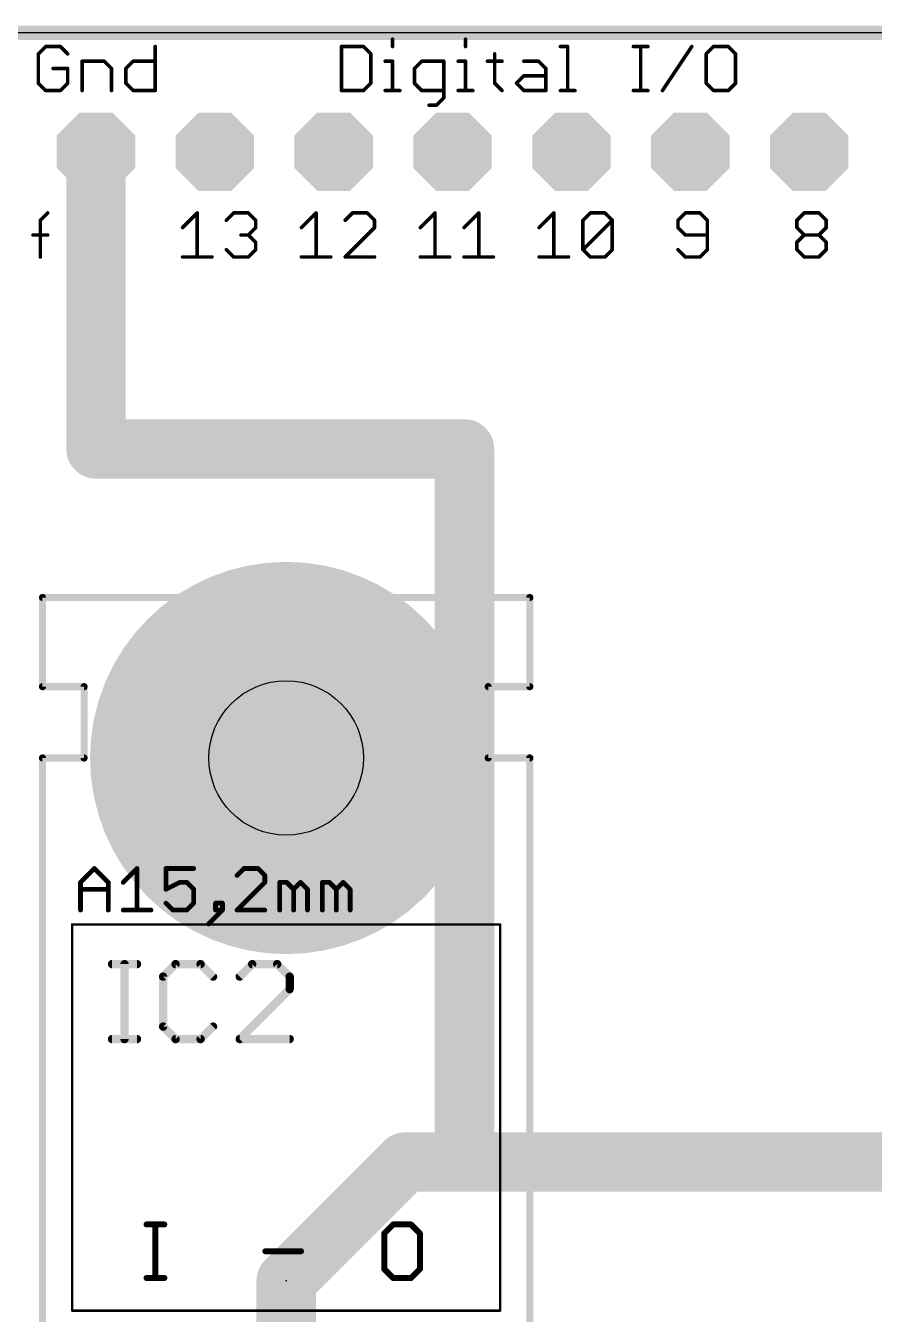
# Model space of a CAD drawing. Extents: x 3.7 to 72.5, y 3.7 to 57.3.
# Drawn here: x 28.73 to 46.86, y 29.77 to 57.3 of the extents above; entities that cross this region are included whole.
import ezdxf

# ---------------------------------------------------------------- set-up
doc = ezdxf.new("R2010")
doc.units = 0
for name, color, linetype in [('1', 14, 'CONTINUOUS'), ('16', 174, 'CONTINUOUS'), ('17', 94, 'CONTINUOUS'), ('20', 178, 'CONTINUOUS'), ('21', 251, 'CONTINUOUS'), ('23', 178, 'CONTINUOUS'), ('25', 251, 'CONTINUOUS'), ('42', 174, 'CONTINUOUS'), ('43', 94, 'CONTINUOUS'), ('51', 251, 'CONTINUOUS')]:
    doc.layers.add(name, color=color, linetype=linetype)

# ---------------------------------------------------------------- blocks, each defined once
blk = doc.blocks.new('OCTAGONP')
at = {"const_width": 0.5}
blk.add_lwpolyline([(-0.25, -0.1036), (-0.25, 0.1036), (-0.1036, 0.25), (0.1036, 0.25), (0.25, 0.1036), (0.25, -0.1036), (0.1036, -0.25), (-0.1036, -0.25), (-0.25, -0.1036), (-0.25, 0.1036)], dxfattribs=at)

msp = doc.modelspace()

# ---------------------------------------------------------------- linework, layer by layer
at = {"layer": '1'}
for points, const_width in [([(3.81, 57.15), (68.58, 57.15)], 0.1524), ([(30.226, 48.26), (30.226, 54.61)], 1.27), ([(38.1, 48.26), (30.226, 48.26)], 1.27), ([(38.1, 33.02), (38.1, 48.26)], 1.27), ([(34.29, 30.48), (36.83, 33.02)], 1.27), ([(36.83, 33.02), (38.1, 33.02)], 1.27), ([(38.1, 33.02), (48.26, 33.02)], 1.27), ([(34.29, 30.48), (34.29, 26.67)], 1.27)]:
    msp.add_lwpolyline(points, dxfattribs=dict(at, const_width=const_width))
at = {"layer": '1', "const_width": 0.635}
for points in [[(30.5435, 54.61, 1), (29.9085, 54.61)], [(30.226, 48.5775, 1), (30.226, 47.9425)], [(38.4175, 48.26, 1), (37.7825, 48.26)], [(38.1, 47.9425, 1), (38.1, 48.5775)], [(29.9085, 48.26, 1), (30.5435, 48.26)], [(36.83, 33.3375, 1), (36.83, 32.7025)], [(37.0545, 32.7955, 1), (36.6055, 33.2445)], [(38.1, 33.3375, 1), (38.1, 32.7025)], [(38.1, 32.7025, 1), (38.1, 33.3375)], [(37.7825, 33.02, 1), (38.4175, 33.02)], [(34.6075, 30.48, 1), (33.9725, 30.48)], [(34.0655, 30.7045, 1), (34.5145, 30.2555)]]:
    msp.add_lwpolyline(points, format="xyb", dxfattribs=at)
at = {"layer": '16', "const_width": 0.3048}
msp.add_lwpolyline([(3.81, 57.15), (68.58, 57.15)], dxfattribs=at)
at = {"layer": '20'}
msp.add_line((68.326, 57.15), (3.81, 57.15), dxfattribs=at)
msp.add_circle((34.29, 41.656), 1.651, dxfattribs=at)
at = {"layer": '21'}
for points, const_width in [([(36.5824, 57.0155, 1), (36.5443, 57.0155)], 0.0381), ([(38.1416, 57.0155, 1), (38.1035, 57.0155)], 0.0381), ([(28.9806, 56.7154, 1), (29.0076, 56.6885)], 0.0381), ([(29.0132, 56.7019, 1), (28.9751, 56.7019)], 0.0381), ([(29.1509, 56.8778, 1), (29.1509, 56.8397)], 0.0381), ([(29.1643, 56.8452, 1), (29.1374, 56.8722)], 0.0381), ([(29.4779, 56.8722, 1), (29.4509, 56.8452)], 0.0381), ([(29.4644, 56.8397, 1), (29.4644, 56.8778)], 0.0381), ([(29.6077, 56.6885, 1), (29.6346, 56.7154)], 0.0381), ([(31.5113, 56.8587, 1), (31.4732, 56.8587)], 0.0381), ([(35.4901, 56.8587, 1), (35.452, 56.8587)], 0.0381), ([(35.4711, 56.8778, 1), (35.4711, 56.8397)], 0.0381), ([(35.9549, 56.8722, 1), (35.9279, 56.8452)], 0.0381), ([(35.9414, 56.8397, 1), (35.9414, 56.8778)], 0.0381), ([(36.1172, 56.7019, 1), (36.0791, 56.7019)], 0.0381), ([(36.0847, 56.6885, 1), (36.1116, 56.7154)], 0.0381), ([(36.5443, 56.8587, 1), (36.5824, 56.8587)], 0.0381), ([(38.1035, 56.8587, 1), (38.1416, 56.8587)], 0.0381), ([(38.7653, 56.7019, 1), (38.7272, 56.7019)], 0.0381), ([(40.1487, 56.8778, 1), (40.1487, 56.8397)], 0.0381), ([(40.3245, 56.8587, 1), (40.2864, 56.8587)], 0.0381), ([(40.3055, 56.8397, 1), (40.3055, 56.8778)], 0.0381), ([(41.7079, 56.8778, 1), (41.7079, 56.8397)], 0.0381), ([(41.8837, 56.8587, 1), (41.8456, 56.8587)], 0.0381), ([(42.0214, 56.8397, 1), (42.0214, 56.8778)], 0.0381), ([(42.9745, 56.8481, 1), (42.9428, 56.8693)], 0.0381), ([(43.2861, 56.7019, 1), (43.248, 56.7019)], 0.0381), ([(43.2536, 56.7154, 1), (43.2806, 56.6885)], 0.0381), ([(43.4239, 56.8778, 1), (43.4239, 56.8397)], 0.0381), ([(43.4373, 56.8452, 1), (43.4104, 56.8722)], 0.0381), ([(43.7509, 56.8722, 1), (43.7239, 56.8452)], 0.0381), ([(43.7374, 56.8397, 1), (43.7374, 56.8778)], 0.0381), ([(43.9132, 56.7019, 1), (43.8751, 56.7019)], 0.0381), ([(43.8807, 56.6885, 1), (43.9076, 56.7154)], 0.0381), ([(29.9487, 56.5452, 1), (29.9106, 56.5452)], 0.0381), ([(29.9296, 56.5642, 1), (29.9296, 56.5261)], 0.0381), ([(30.4134, 56.5586, 1), (30.3864, 56.5317)], 0.0381), ([(30.3999, 56.5261, 1), (30.3999, 56.5642)], 0.0381), ([(31.0219, 56.5642, 1), (31.0219, 56.5261)], 0.0381), ([(31.0354, 56.5317, 1), (31.0084, 56.5586)], 0.0381), ([(31.4922, 56.5261, 1), (31.4922, 56.5642)], 0.0381), ([(36.4066, 56.5642, 1), (36.4066, 56.5261)], 0.0381), ([(36.5824, 56.5452, 1), (36.5443, 56.5452)], 0.0381), ([(36.5634, 56.5261, 1), (36.5634, 56.5642)], 0.0381), ([(37.1871, 56.5642, 1), (37.1871, 56.5261)], 0.0381), ([(37.2005, 56.5317, 1), (37.1736, 56.5586)], 0.0381), ([(37.6764, 56.5452, 1), (37.6383, 56.5452)], 0.0381), ([(37.6574, 56.5261, 1), (37.6574, 56.5642)], 0.0381), ([(37.9658, 56.5642, 1), (37.9658, 56.5261)], 0.0381), ([(38.1416, 56.5452, 1), (38.1035, 56.5452)], 0.0381), ([(38.1226, 56.5261, 1), (38.1226, 56.5642)], 0.0381), ([(38.5895, 56.5642, 1), (38.5895, 56.5261)], 0.0381), ([(38.903, 56.5261, 1), (38.903, 56.5642)], 0.0381), ([(39.3699, 56.5642, 1), (39.3699, 56.5261)], 0.0381), ([(39.6969, 56.5586, 1), (39.67, 56.5317)], 0.0381), ([(39.6835, 56.5261, 1), (39.6835, 56.5642)], 0.0381), ([(29.3076, 56.4075, 1), (29.3076, 56.3694)], 0.0381), ([(29.6402, 56.3884, 1), (29.6021, 56.3884)], 0.0381), ([(29.6212, 56.3694, 1), (29.6212, 56.4075)], 0.0381), ([(30.5757, 56.3884, 1), (30.5376, 56.3884)], 0.0381), ([(30.5432, 56.3749, 1), (30.5702, 56.4019)], 0.0381), ([(30.8842, 56.3884, 1), (30.8461, 56.3884)], 0.0381), ([(30.8517, 56.4019, 1), (30.8786, 56.3749)], 0.0381), ([(37.0493, 56.3884, 1), (37.0112, 56.3884)], 0.0381), ([(37.0168, 56.4019, 1), (37.0438, 56.3749)], 0.0381), ([(39.3699, 56.2507, 1), (39.3699, 56.2126)], 0.0381), ([(39.3834, 56.2182, 1), (39.3565, 56.2451)], 0.0381), ([(39.8593, 56.3884, 1), (39.8212, 56.3884)], 0.0381), ([(39.8268, 56.3749, 1), (39.8537, 56.4019)], 0.0381), ([(39.8402, 56.2126, 1), (39.8402, 56.2507)], 0.0381), ([(29.0076, 56.0883, 1), (28.9806, 56.0614)], 0.0381), ([(28.9751, 56.0749, 1), (29.0132, 56.0749)], 0.0381), ([(29.1509, 55.9372, 1), (29.1509, 55.8991)], 0.0381), ([(29.1374, 55.9046, 1), (29.1643, 55.9316)], 0.0381), ([(29.4509, 55.9316, 1), (29.4779, 55.9046)], 0.0381), ([(29.4644, 55.8991, 1), (29.4644, 55.9372)], 0.0381), ([(29.6021, 56.0749, 1), (29.6402, 56.0749)], 0.0381), ([(29.6346, 56.0614, 1), (29.6077, 56.0883)], 0.0381), ([(29.9106, 55.9181, 1), (29.9487, 55.9181)], 0.0381), ([(30.5376, 55.9181, 1), (30.5757, 55.9181)], 0.0381), ([(30.8461, 56.0749, 1), (30.8842, 56.0749)], 0.0381), ([(30.8786, 56.0883, 1), (30.8517, 56.0614)], 0.0381), ([(31.0219, 55.9372, 1), (31.0219, 55.8991)], 0.0381), ([(31.0084, 55.9046, 1), (31.0354, 55.9316)], 0.0381), ([(31.4732, 55.9181, 1), (31.5113, 55.9181)], 0.0381), ([(31.4922, 55.8991, 1), (31.4922, 55.9372)], 0.0381), ([(35.452, 55.9181, 1), (35.4901, 55.9181)], 0.0381), ([(35.4711, 55.9372, 1), (35.4711, 55.8991)], 0.0381), ([(35.9279, 55.9316, 1), (35.9549, 55.9046)], 0.0381), ([(35.9414, 55.8991, 1), (35.9414, 55.9372)], 0.0381), ([(36.0791, 56.0749, 1), (36.1172, 56.0749)], 0.0381), ([(36.1116, 56.0614, 1), (36.0847, 56.0883)], 0.0381), ([(36.4066, 55.9372, 1), (36.4066, 55.8991)], 0.0381), ([(36.5443, 55.9181, 1), (36.5824, 55.9181)], 0.0381), ([(36.7202, 55.8991, 1), (36.7202, 55.9372)], 0.0381), ([(37.0438, 56.0883, 1), (37.0168, 56.0614)], 0.0381), ([(37.0112, 56.0749, 1), (37.0493, 56.0749)], 0.0381), ([(37.1871, 55.9372, 1), (37.1871, 55.8991)], 0.0381), ([(37.1736, 55.9046, 1), (37.2005, 55.9316)], 0.0381), ([(37.6574, 55.8991, 1), (37.6574, 55.9372)], 0.0381), ([(37.9658, 55.9372, 1), (37.9658, 55.8991)], 0.0381), ([(38.1035, 55.9181, 1), (38.1416, 55.9181)], 0.0381), ([(38.2794, 55.8991, 1), (38.2794, 55.9372)], 0.0381), ([(38.7597, 56.0883, 1), (38.7328, 56.0614)], 0.0381), ([(38.7272, 56.0749, 1), (38.7653, 56.0749)], 0.0381), ([(38.8896, 55.9046, 1), (38.9165, 55.9316)], 0.0381), ([(39.2266, 56.0883, 1), (39.1997, 56.0614)], 0.0381), ([(39.1997, 56.0883, 1), (39.2266, 56.0614)], 0.0381), ([(39.3699, 55.9372, 1), (39.3699, 55.8991)], 0.0381), ([(39.3565, 55.9046, 1), (39.3834, 55.9316)], 0.0381), ([(39.8212, 55.9181, 1), (39.8593, 55.9181)], 0.0381), ([(39.8402, 55.8991, 1), (39.8402, 55.9372)], 0.0381), ([(40.1487, 55.9372, 1), (40.1487, 55.8991)], 0.0381), ([(40.2864, 55.9181, 1), (40.3245, 55.9181)], 0.0381), ([(40.4622, 55.8991, 1), (40.4622, 55.9372)], 0.0381), ([(41.7079, 55.9372, 1), (41.7079, 55.8991)], 0.0381), ([(41.8456, 55.9181, 1), (41.8837, 55.9181)], 0.0381), ([(42.0214, 55.8991, 1), (42.0214, 55.9372)], 0.0381), ([(42.3157, 55.9287, 1), (42.3474, 55.9075)], 0.0381), ([(43.248, 56.0749, 1), (43.2861, 56.0749)], 0.0381), ([(43.2806, 56.0883, 1), (43.2536, 56.0614)], 0.0381), ([(43.4239, 55.9372, 1), (43.4239, 55.8991)], 0.0381), ([(43.4104, 55.9046, 1), (43.4373, 55.9316)], 0.0381), ([(43.7239, 55.9316, 1), (43.7509, 55.9046)], 0.0381), ([(43.7374, 55.8991, 1), (43.7374, 55.9372)], 0.0381), ([(43.8751, 56.0749, 1), (43.9132, 56.0749)], 0.0381), ([(43.9076, 56.0614, 1), (43.8807, 56.0883)], 0.0381), ([(37.3438, 55.6236, 1), (37.3438, 55.5855)], 0.0381), ([(37.4871, 55.618, 1), (37.5141, 55.5911)], 0.0381), ([(37.5006, 55.5855, 1), (37.5006, 55.6236)], 0.0381), ([(37.6383, 55.7613, 1), (37.6764, 55.7613)], 0.0381), ([(37.6708, 55.7479, 1), (37.6439, 55.7748)], 0.0381), ([(29.0555, 53.1459, 1), (29.0174, 53.1459)], 0.0381), ([(29.023, 53.1594, 1), (29.0499, 53.1325)], 0.0381), ([(29.2067, 53.2892, 1), (29.1797, 53.3162)], 0.0381), ([(32.4086, 53.3027, 1), (32.3705, 53.3027)], 0.0381), ([(32.4031, 53.2892, 1), (32.3761, 53.3162)], 0.0381), ([(32.9981, 53.1594, 1), (33.0251, 53.1325)], 0.0381), ([(33.1683, 53.3218, 1), (33.1683, 53.2837)], 0.0381), ([(33.1818, 53.2892, 1), (33.1549, 53.3162)], 0.0381), ([(33.4954, 53.3162, 1), (33.4684, 53.2892)], 0.0381), ([(33.4819, 53.2837, 1), (33.4819, 53.3218)], 0.0381), ([(33.6577, 53.1459, 1), (33.6196, 53.1459)], 0.0381), ([(33.6252, 53.1325, 1), (33.6521, 53.1594)], 0.0381), ([(34.9486, 53.3027, 1), (34.9105, 53.3027)], 0.0381), ([(34.9431, 53.2892, 1), (34.9161, 53.3162)], 0.0381), ([(35.5381, 53.1594, 1), (35.5651, 53.1325)], 0.0381), ([(35.7083, 53.3218, 1), (35.7083, 53.2837)], 0.0381), ([(35.7218, 53.2892, 1), (35.6949, 53.3162)], 0.0381), ([(36.0354, 53.3162, 1), (36.0084, 53.2892)], 0.0381), ([(36.0219, 53.2837, 1), (36.0219, 53.3218)], 0.0381), ([(36.1977, 53.1459, 1), (36.1596, 53.1459)], 0.0381), ([(36.1652, 53.1325, 1), (36.1921, 53.1594)], 0.0381), ([(37.4886, 53.3027, 1), (37.4505, 53.3027)], 0.0381), ([(37.4831, 53.2892, 1), (37.4561, 53.3162)], 0.0381), ([(38.4242, 53.3027, 1), (38.3861, 53.3027)], 0.0381), ([(38.4186, 53.2892, 1), (38.3916, 53.3162)], 0.0381), ([(40.0286, 53.3027, 1), (39.9905, 53.3027)], 0.0381), ([(40.0231, 53.2892, 1), (39.9961, 53.3162)], 0.0381), ([(40.6506, 53.1459, 1), (40.6125, 53.1459)], 0.0381), ([(40.6181, 53.1594, 1), (40.6451, 53.1325)], 0.0381), ([(40.7883, 53.3218, 1), (40.7883, 53.2837)], 0.0381), ([(40.8018, 53.2892, 1), (40.7749, 53.3162)], 0.0381), ([(41.1154, 53.3162, 1), (41.0884, 53.2892)], 0.0381), ([(41.1019, 53.2837, 1), (41.1019, 53.3218)], 0.0381), ([(41.2777, 53.1459, 1), (41.2396, 53.1459)], 0.0381), ([(41.2721, 53.1325, 1), (41.2452, 53.1594)], 0.0381), ([(41.2452, 53.1325, 1), (41.2721, 53.1594)], 0.0381), ([(42.6826, 53.1459, 1), (42.6445, 53.1459)], 0.0381), ([(42.6501, 53.1594, 1), (42.6771, 53.1325)], 0.0381), ([(42.8203, 53.3218, 1), (42.8203, 53.2837)], 0.0381), ([(42.8338, 53.2892, 1), (42.8069, 53.3162)], 0.0381), ([(43.1474, 53.3162, 1), (43.1204, 53.2892)], 0.0381), ([(43.1339, 53.2837, 1), (43.1339, 53.3218)], 0.0381), ([(43.3097, 53.1459, 1), (43.2716, 53.1459)], 0.0381), ([(43.2772, 53.1325, 1), (43.3041, 53.1594)], 0.0381), ([(45.2226, 53.1459, 1), (45.1845, 53.1459)], 0.0381), ([(45.1901, 53.1594, 1), (45.2171, 53.1325)], 0.0381), ([(45.3603, 53.3218, 1), (45.3603, 53.2837)], 0.0381), ([(45.3738, 53.2892, 1), (45.3469, 53.3162)], 0.0381), ([(45.6874, 53.3162, 1), (45.6604, 53.2892)], 0.0381), ([(45.6739, 53.2837, 1), (45.6739, 53.3218)], 0.0381), ([(45.8497, 53.1459, 1), (45.8116, 53.1459)], 0.0381), ([(45.8172, 53.1325, 1), (45.8441, 53.1594)], 0.0381), ([(28.8797, 52.8514, 1), (28.8797, 52.8133)], 0.0381), ([(29.1932, 52.8133, 1), (29.1932, 52.8514)], 0.0381), ([(32.0626, 53.0026, 1), (32.0895, 52.9757)], 0.0381), ([(33.3251, 52.8514, 1), (33.3251, 52.8133)], 0.0381), ([(33.4954, 52.8459, 1), (33.4684, 52.8189)], 0.0381), ([(33.4684, 52.8459, 1), (33.4954, 52.8189)], 0.0381), ([(33.4819, 52.8133, 1), (33.4819, 52.8514)], 0.0381), ([(33.6196, 52.9892, 1), (33.6577, 52.9892)], 0.0381), ([(33.6521, 52.9757, 1), (33.6252, 53.0026)], 0.0381), ([(34.6026, 53.0026, 1), (34.6295, 52.9757)], 0.0381), ([(36.1596, 52.9892, 1), (36.1977, 52.9892)], 0.0381), ([(36.1921, 52.9757, 1), (36.1652, 53.0026)], 0.0381), ([(37.1426, 53.0026, 1), (37.1695, 52.9757)], 0.0381), ([(38.0781, 53.0026, 1), (38.1051, 52.9757)], 0.0381), ([(39.6826, 53.0026, 1), (39.7095, 52.9757)], 0.0381), ([(42.6771, 53.0026, 1), (42.6501, 52.9757)], 0.0381), ([(42.6445, 52.9892, 1), (42.6826, 52.9892)], 0.0381), ([(42.8203, 52.8514, 1), (42.8203, 52.8133)], 0.0381), ([(42.8069, 52.8189, 1), (42.8338, 52.8459)], 0.0381), ([(43.2906, 52.8133, 1), (43.2906, 52.8514)], 0.0381), ([(45.1845, 52.9892, 1), (45.2226, 52.9892)], 0.0381), ([(45.2171, 53.0026, 1), (45.1901, 52.9757)], 0.0381), ([(45.3603, 52.8514, 1), (45.3603, 52.8133)], 0.0381), ([(45.3738, 52.8189, 1), (45.3469, 52.8459)], 0.0381), ([(45.3469, 52.8189, 1), (45.3738, 52.8459)], 0.0381), ([(45.6874, 52.8459, 1), (45.6604, 52.8189)], 0.0381), ([(45.6604, 52.8459, 1), (45.6874, 52.8189)], 0.0381), ([(45.6739, 52.8133, 1), (45.6739, 52.8514)], 0.0381), ([(45.8116, 52.9892, 1), (45.8497, 52.9892)], 0.0381), ([(45.8441, 52.9757, 1), (45.8172, 53.0026)], 0.0381), ([(33.6577, 52.6756, 1), (33.6196, 52.6756)], 0.0381), ([(33.6252, 52.6622, 1), (33.6521, 52.6891)], 0.0381), ([(45.2226, 52.6756, 1), (45.1845, 52.6756)], 0.0381), ([(45.1901, 52.6891, 1), (45.2171, 52.6622)], 0.0381), ([(45.8497, 52.6756, 1), (45.8116, 52.6756)], 0.0381), ([(45.8172, 52.6622, 1), (45.8441, 52.6891)], 0.0381), ([(29.0174, 52.3621, 1), (29.0555, 52.3621)], 0.0381), ([(32.0761, 52.3812, 1), (32.0761, 52.3431)], 0.0381), ([(32.3705, 52.3621, 1), (32.4086, 52.3621)], 0.0381), ([(32.7031, 52.3431, 1), (32.7031, 52.3812)], 0.0381), ([(33.0251, 52.5323, 1), (32.9981, 52.5054)], 0.0381), ([(33.1683, 52.3812, 1), (33.1683, 52.3431)], 0.0381), ([(33.1549, 52.3486, 1), (33.1818, 52.3756)], 0.0381), ([(33.4684, 52.3756, 1), (33.4954, 52.3486)], 0.0381), ([(33.4819, 52.3431, 1), (33.4819, 52.3812)], 0.0381), ([(33.6196, 52.5189, 1), (33.6577, 52.5189)], 0.0381), ([(33.6521, 52.5054, 1), (33.6252, 52.5323)], 0.0381), ([(34.6161, 52.3812, 1), (34.6161, 52.3431)], 0.0381), ([(34.9105, 52.3621, 1), (34.9486, 52.3621)], 0.0381), ([(35.2431, 52.3431, 1), (35.2431, 52.3812)], 0.0381), ([(35.5516, 52.3812, 1), (35.5516, 52.3431)], 0.0381), ([(35.5381, 52.3756, 1), (35.5651, 52.3486)], 0.0381), ([(36.1787, 52.3431, 1), (36.1787, 52.3812)], 0.0381), ([(37.1561, 52.3812, 1), (37.1561, 52.3431)], 0.0381), ([(37.4505, 52.3621, 1), (37.4886, 52.3621)], 0.0381), ([(37.7831, 52.3431, 1), (37.7831, 52.3812)], 0.0381), ([(38.0916, 52.3812, 1), (38.0916, 52.3431)], 0.0381), ([(38.3861, 52.3621, 1), (38.4242, 52.3621)], 0.0381), ([(38.7187, 52.3431, 1), (38.7187, 52.3812)], 0.0381), ([(39.6961, 52.3812, 1), (39.6961, 52.3431)], 0.0381), ([(39.9905, 52.3621, 1), (40.0286, 52.3621)], 0.0381), ([(40.3231, 52.3431, 1), (40.3231, 52.3812)], 0.0381), ([(40.6125, 52.5189, 1), (40.6506, 52.5189)], 0.0381), ([(40.6451, 52.5323, 1), (40.6181, 52.5054)], 0.0381), ([(40.6181, 52.5323, 1), (40.6451, 52.5054)], 0.0381), ([(40.7883, 52.3812, 1), (40.7883, 52.3431)], 0.0381), ([(40.7749, 52.3486, 1), (40.8018, 52.3756)], 0.0381), ([(41.0884, 52.3756, 1), (41.1154, 52.3486)], 0.0381), ([(41.1019, 52.3431, 1), (41.1019, 52.3812)], 0.0381), ([(41.2396, 52.5189, 1), (41.2777, 52.5189)], 0.0381), ([(41.2721, 52.5054, 1), (41.2452, 52.5323)], 0.0381), ([(42.6771, 52.5323, 1), (42.6501, 52.5054)], 0.0381), ([(42.8203, 52.3812, 1), (42.8203, 52.3431)], 0.0381), ([(42.8069, 52.3486, 1), (42.8338, 52.3756)], 0.0381), ([(43.1204, 52.3756, 1), (43.1474, 52.3486)], 0.0381), ([(43.1339, 52.3431, 1), (43.1339, 52.3812)], 0.0381), ([(43.2716, 52.5189, 1), (43.3097, 52.5189)], 0.0381), ([(43.3041, 52.5054, 1), (43.2772, 52.5323)], 0.0381), ([(45.1845, 52.5189, 1), (45.2226, 52.5189)], 0.0381), ([(45.2171, 52.5323, 1), (45.1901, 52.5054)], 0.0381), ([(45.3603, 52.3812, 1), (45.3603, 52.3431)], 0.0381), ([(45.3469, 52.3486, 1), (45.3738, 52.3756)], 0.0381), ([(45.6604, 52.3756, 1), (45.6874, 52.3486)], 0.0381), ([(45.6739, 52.3431, 1), (45.6739, 52.3812)], 0.0381), ([(45.8116, 52.5189, 1), (45.8497, 52.5189)], 0.0381), ([(45.8441, 52.5054, 1), (45.8172, 52.5323)], 0.0381), ([(29.083, 45.1231, 1), (29.083, 45.0469)], 0.0762), ([(29.1211, 45.085, 1), (29.0449, 45.085)], 0.0762), ([(39.5351, 45.085, 1), (39.4589, 45.085)], 0.0762), ([(39.497, 45.0469, 1), (39.497, 45.1231)], 0.0762), ([(34.29, 39.8526, 1), (34.29, 43.4594, 1), (34.29, 39.8526)], 0.1524), ([(29.083, 43.2181, 1), (29.083, 43.1419)], 0.0762), ([(30.0101, 43.18, 1), (29.9339, 43.18)], 0.0762), ([(29.972, 43.1419, 1), (29.972, 43.2181)], 0.0762), ([(38.6461, 43.18, 1), (38.5699, 43.18)], 0.0762), ([(38.608, 43.2181, 1), (38.608, 43.1419)], 0.0762), ([(39.497, 43.1419, 1), (39.497, 43.2181)], 0.0762), ([(29.0449, 43.18, 1), (29.1211, 43.18)], 0.0762), ([(39.4589, 43.18, 1), (39.5351, 43.18)], 0.0762), ([(29.1211, 41.656, 1), (29.0449, 41.656)], 0.0762), ([(29.083, 41.6941, 1), (29.083, 41.6179)], 0.0762), ([(29.9339, 41.656, 1), (30.0101, 41.656)], 0.0762), ([(29.972, 41.6179, 1), (29.972, 41.6941)], 0.0762), ([(38.608, 41.6941, 1), (38.608, 41.6179)], 0.0762), ([(38.5699, 41.656, 1), (38.6461, 41.656)], 0.0762), ([(39.5351, 41.656, 1), (39.4589, 41.656)], 0.0762), ([(39.497, 41.6179, 1), (39.497, 41.6941)], 0.0762), ([(30.2103, 39.3125, 1), (30.1744, 39.2766)], 0.0508), ([(30.2103, 39.2766, 1), (30.1744, 39.3125)], 0.0508), ([(31.1299, 39.2946, 1), (31.0791, 39.2946)], 0.0508), ([(31.1225, 39.2766, 1), (31.0866, 39.3125)], 0.0508), ([(31.7201, 39.32, 1), (31.7201, 39.2692)], 0.0508), ([(31.7455, 39.2946, 1), (31.6947, 39.2946)], 0.0508), ([(32.3132, 39.2692, 1), (32.3132, 39.32)], 0.0508), ([(33.2223, 39.1642, 1), (33.2582, 39.1283)], 0.0508), ([(33.3886, 39.32, 1), (33.3886, 39.2692)], 0.0508), ([(33.4065, 39.2766, 1), (33.3706, 39.3125)], 0.0508), ([(33.7031, 39.3125, 1), (33.6672, 39.2766)], 0.0508), ([(33.6852, 39.2692, 1), (33.6852, 39.32)], 0.0508), ([(33.8589, 39.1463, 1), (33.8081, 39.1463)], 0.0508), ([(33.8155, 39.1283, 1), (33.8514, 39.1642)], 0.0508), ([(29.9212, 38.998, 1), (29.8704, 38.998)], 0.0508), ([(29.8778, 39.0159, 1), (29.9138, 38.98)], 0.0508), ([(29.8958, 38.8751, 1), (29.8958, 38.8243)], 0.0508), ([(30.5144, 38.998, 1), (30.4636, 38.998)], 0.0508), ([(30.471, 38.98, 1), (30.5069, 39.0159)], 0.0508), ([(30.489, 38.8243, 1), (30.489, 38.8751)], 0.0508), ([(30.79, 39.0159, 1), (30.8259, 38.98)], 0.0508), ([(31.7087, 38.8724, 1), (31.7314, 38.827)], 0.0508), ([(31.6947, 38.8497, 1), (31.7455, 38.8497)], 0.0508), ([(32.0166, 39.0234, 1), (32.0166, 38.9726)], 0.0508), ([(32.028, 38.9753, 1), (32.0053, 39.0207)], 0.0508), ([(32.1829, 39.0159, 1), (32.147, 38.98)], 0.0508), ([(32.1649, 38.9726, 1), (32.1649, 39.0234)], 0.0508), ([(32.3386, 38.8497, 1), (32.2878, 38.8497)], 0.0508), ([(32.2953, 38.8317, 1), (32.3312, 38.8676)], 0.0508), ([(33.8081, 38.998, 1), (33.8589, 38.998)], 0.0508), ([(33.8514, 38.98, 1), (33.8155, 39.0159)], 0.0508), ([(34.1778, 38.998, 1), (34.127, 38.998)], 0.0508), ([(34.1524, 39.0234, 1), (34.1524, 38.9726)], 0.0508), ([(34.3187, 39.0159, 1), (34.2827, 38.98)], 0.0508), ([(34.3007, 38.9726, 1), (34.3007, 39.0234)], 0.0508), ([(34.4744, 38.8497, 1), (34.4236, 38.8497)], 0.0508), ([(34.431, 38.8676, 1), (34.467, 38.8317)], 0.0508), ([(34.431, 38.8317, 1), (34.467, 38.8676)], 0.0508), ([(34.6153, 39.0159, 1), (34.5793, 38.98)], 0.0508), ([(34.6153, 38.98, 1), (34.5793, 39.0159)], 0.0508), ([(34.771, 38.8497, 1), (34.7202, 38.8497)], 0.0508), ([(34.7276, 38.8317, 1), (34.7635, 38.8676)], 0.0508), ([(35.0899, 38.998, 1), (35.0391, 38.998)], 0.0508), ([(35.0645, 39.0234, 1), (35.0645, 38.9726)], 0.0508), ([(35.2308, 39.0159, 1), (35.1949, 38.98)], 0.0508), ([(35.2128, 38.9726, 1), (35.2128, 39.0234)], 0.0508), ([(35.3865, 38.8497, 1), (35.3357, 38.8497)], 0.0508), ([(35.3432, 38.8676, 1), (35.3791, 38.8317)], 0.0508), ([(35.3432, 38.8317, 1), (35.3791, 38.8676)], 0.0508), ([(35.5274, 39.0159, 1), (35.4915, 38.98)], 0.0508), ([(35.5274, 38.98, 1), (35.4915, 39.0159)], 0.0508), ([(35.6831, 38.8497, 1), (35.6323, 38.8497)], 0.0508), ([(35.6398, 38.8317, 1), (35.6757, 38.8676)], 0.0508), ([(31.738, 38.5711, 1), (31.7021, 38.5351)], 0.0508), ([(32.2878, 38.5531, 1), (32.3386, 38.5531)], 0.0508), ([(32.3312, 38.5351, 1), (32.2953, 38.5711)], 0.0508), ([(32.7805, 38.5785, 1), (32.7805, 38.5277)], 0.0508), ([(32.8059, 38.5531, 1), (32.7551, 38.5531)], 0.0508), ([(32.9542, 38.5531, 1), (32.9034, 38.5531)], 0.0508), ([(32.9288, 38.5277, 1), (32.9288, 38.5785)], 0.0508), ([(29.8704, 38.4048, 1), (29.9212, 38.4048)], 0.0508), ([(30.4636, 38.4048, 1), (30.5144, 38.4048)], 0.0508), ([(30.8079, 38.4302, 1), (30.8079, 38.3794)], 0.0508), ([(31.0791, 38.4048, 1), (31.1299, 38.4048)], 0.0508), ([(31.4011, 38.3794, 1), (31.4011, 38.4302)], 0.0508), ([(31.8684, 38.4302, 1), (31.8684, 38.3794)], 0.0508), ([(31.8504, 38.3868, 1), (31.8863, 38.4228)], 0.0508), ([(32.147, 38.4228, 1), (32.1829, 38.3868)], 0.0508), ([(32.1649, 38.3794, 1), (32.1649, 38.4302)], 0.0508), ([(32.7805, 38.4302, 1), (32.7805, 38.3794)], 0.0508), ([(32.7551, 38.4048, 1), (32.8059, 38.4048)], 0.0508), ([(32.9034, 38.4048, 1), (32.9542, 38.4048)], 0.0508), ([(32.9467, 38.3868, 1), (32.9108, 38.4228)], 0.0508), ([(32.9288, 38.3794, 1), (32.9288, 38.4302)], 0.0508), ([(33.2223, 38.4228, 1), (33.2582, 38.3868)], 0.0508), ([(33.2403, 38.4302, 1), (33.2403, 38.3794)], 0.0508), ([(33.8335, 38.3794, 1), (33.8335, 38.4302)], 0.0508), ([(34.127, 38.4048, 1), (34.1778, 38.4048)], 0.0508), ([(34.4236, 38.4048, 1), (34.4744, 38.4048)], 0.0508), ([(34.7202, 38.4048, 1), (34.771, 38.4048)], 0.0508), ([(35.0391, 38.4048, 1), (35.0899, 38.4048)], 0.0508), ([(35.3357, 38.4048, 1), (35.3865, 38.4048)], 0.0508), ([(35.6323, 38.4048, 1), (35.6831, 38.4048)], 0.0508), ([(29.718, 38.1127, 1), (29.718, 38.0873)], 0.0254), ([(29.7307, 38.1, 1), (29.7053, 38.1)], 0.0254), ([(32.6142, 38.1262, 1), (32.6502, 38.0903)], 0.0508), ([(38.8747, 38.1, 1), (38.8493, 38.1)], 0.0254), ([(38.862, 38.0873, 1), (38.862, 38.1127)], 0.0254), ([(29.718, 29.8577, 1), (29.718, 29.8323)], 0.0254), ([(29.7053, 29.845, 1), (29.7307, 29.845)], 0.0254), ([(38.8493, 29.845, 1), (38.8747, 29.845)], 0.0254), ([(38.862, 29.8323, 1), (38.862, 29.8577)], 0.0254)]:
    msp.add_lwpolyline(points, format="xyb", dxfattribs=dict(at, const_width=const_width))
for points, const_width in [([(36.5634, 57.0155), (36.5634, 56.8587)], 0.0762), ([(38.1226, 57.0155), (38.1226, 56.8587)], 0.0762), ([(29.1509, 56.8587), (28.9941, 56.7019)], 0.0762), ([(28.9941, 56.7019), (28.9941, 56.0749)], 0.0762), ([(29.4644, 56.8587), (29.1509, 56.8587)], 0.0762), ([(29.6212, 56.7019), (29.4644, 56.8587)], 0.0762), ([(31.4922, 56.8587), (31.4922, 55.9181)], 0.0762), ([(35.4711, 56.8587), (35.4711, 55.9181)], 0.0762), ([(35.9414, 56.8587), (35.4711, 56.8587)], 0.0762), ([(36.0982, 56.7019), (35.9414, 56.8587)], 0.0762), ([(36.0982, 56.0749), (36.0982, 56.7019)], 0.0762), ([(38.7463, 56.7019), (38.7463, 56.0749)], 0.0762), ([(40.1487, 56.8587), (40.3055, 56.8587)], 0.0762), ([(40.3055, 56.8587), (40.3055, 55.9181)], 0.0762), ([(41.7079, 56.8587), (42.0214, 56.8587)], 0.0762), ([(41.8647, 55.9181), (41.8647, 56.8587)], 0.0762), ([(42.3316, 55.9181), (42.9586, 56.8587)], 0.0762), ([(43.4239, 56.8587), (43.2671, 56.7019)], 0.0762), ([(43.2671, 56.7019), (43.2671, 56.0749)], 0.0762), ([(43.7374, 56.8587), (43.4239, 56.8587)], 0.0762), ([(43.8942, 56.7019), (43.7374, 56.8587)], 0.0762), ([(43.8942, 56.0749), (43.8942, 56.7019)], 0.0762), ([(29.9296, 55.9181), (29.9296, 56.5452)], 0.0762), ([(29.9296, 56.5452), (30.3999, 56.5452)], 0.0762), ([(30.3999, 56.5452), (30.5567, 56.3884)], 0.0762), ([(30.8651, 56.3884), (31.0219, 56.5452)], 0.0762), ([(31.0219, 56.5452), (31.4922, 56.5452)], 0.0762), ([(36.4066, 56.5452), (36.5634, 56.5452)], 0.0762), ([(36.5634, 56.5452), (36.5634, 55.9181)], 0.0762), ([(37.1871, 56.5452), (37.0303, 56.3884)], 0.0762), ([(37.6574, 56.5452), (37.1871, 56.5452)], 0.0762), ([(37.6574, 55.7613), (37.6574, 56.5452)], 0.0762), ([(37.9658, 56.5452), (38.1226, 56.5452)], 0.0762), ([(38.1226, 56.5452), (38.1226, 55.9181)], 0.0762), ([(38.5895, 56.5452), (38.903, 56.5452)], 0.0762), ([(39.3699, 56.5452), (39.6835, 56.5452)], 0.0762), ([(39.6835, 56.5452), (39.8402, 56.3884)], 0.0762), ([(29.6212, 56.3884), (29.3076, 56.3884)], 0.0762), ([(29.6212, 56.0749), (29.6212, 56.3884)], 0.0762), ([(30.5567, 56.3884), (30.5567, 55.9181)], 0.0762), ([(30.8651, 56.0749), (30.8651, 56.3884)], 0.0762), ([(37.0303, 56.3884), (37.0303, 56.0749)], 0.0762), ([(39.2132, 56.0749), (39.3699, 56.2316)], 0.0762), ([(39.3699, 56.2316), (39.8402, 56.2316)], 0.0762), ([(39.8402, 56.3884), (39.8402, 55.9181)], 0.0762), ([(28.9941, 56.0749), (29.1509, 55.9181)], 0.0762), ([(29.1509, 55.9181), (29.4644, 55.9181)], 0.0762), ([(29.4644, 55.9181), (29.6212, 56.0749)], 0.0762), ([(31.0219, 55.9181), (30.8651, 56.0749)], 0.0762), ([(31.4922, 55.9181), (31.0219, 55.9181)], 0.0762), ([(35.4711, 55.9181), (35.9414, 55.9181)], 0.0762), ([(35.9414, 55.9181), (36.0982, 56.0749)], 0.0762), ([(36.4066, 55.9181), (36.7202, 55.9181)], 0.0762), ([(37.0303, 56.0749), (37.1871, 55.9181)], 0.0762), ([(37.1871, 55.9181), (37.6574, 55.9181)], 0.0762), ([(37.9658, 55.9181), (38.2794, 55.9181)], 0.0762), ([(38.7463, 56.0749), (38.903, 55.9181)], 0.0762), ([(39.3699, 55.9181), (39.2132, 56.0749)], 0.0762), ([(39.8402, 55.9181), (39.3699, 55.9181)], 0.0762), ([(40.1487, 55.9181), (40.4622, 55.9181)], 0.0762), ([(41.7079, 55.9181), (42.0214, 55.9181)], 0.0762), ([(43.2671, 56.0749), (43.4239, 55.9181)], 0.0762), ([(43.4239, 55.9181), (43.7374, 55.9181)], 0.0762), ([(43.7374, 55.9181), (43.8942, 56.0749)], 0.0762), ([(37.3438, 55.6046), (37.5006, 55.6046)], 0.0762), ([(37.5006, 55.6046), (37.6574, 55.7613)], 0.0762), ([(29.0364, 53.1459), (29.1932, 53.3027)], 0.0762), ([(29.0364, 52.3621), (29.0364, 53.1459)], 0.0762), ([(32.0761, 52.9892), (32.3896, 53.3027)], 0.0762), ([(32.3896, 53.3027), (32.3896, 52.3621)], 0.0762), ([(33.0116, 53.1459), (33.1683, 53.3027)], 0.0762), ([(33.1683, 53.3027), (33.4819, 53.3027)], 0.0762), ([(33.4819, 53.3027), (33.6386, 53.1459)], 0.0762), ([(33.6386, 53.1459), (33.6386, 52.9892)], 0.0762), ([(34.6161, 52.9892), (34.9296, 53.3027)], 0.0762), ([(34.9296, 53.3027), (34.9296, 52.3621)], 0.0762), ([(35.7083, 53.3027), (35.5516, 53.1459)], 0.0762), ([(36.0219, 53.3027), (35.7083, 53.3027)], 0.0762), ([(36.1787, 53.1459), (36.0219, 53.3027)], 0.0762), ([(36.1787, 52.9892), (36.1787, 53.1459)], 0.0762), ([(37.1561, 52.9892), (37.4696, 53.3027)], 0.0762), ([(37.4696, 53.3027), (37.4696, 52.3621)], 0.0762), ([(38.0916, 52.9892), (38.4051, 53.3027)], 0.0762), ([(38.4051, 53.3027), (38.4051, 52.3621)], 0.0762), ([(39.6961, 52.9892), (40.0096, 53.3027)], 0.0762), ([(40.0096, 53.3027), (40.0096, 52.3621)], 0.0762), ([(40.6316, 53.1459), (40.7883, 53.3027)], 0.0762), ([(40.6316, 52.5189), (40.6316, 53.1459)], 0.0762), ([(40.6316, 52.5189), (41.2587, 53.1459)], 0.0762), ([(40.7883, 53.3027), (41.1019, 53.3027)], 0.0762), ([(41.1019, 53.3027), (41.2587, 53.1459)], 0.0762), ([(41.2587, 53.1459), (41.2587, 52.5189)], 0.0762), ([(42.8203, 53.3027), (42.6636, 53.1459)], 0.0762), ([(42.6636, 53.1459), (42.6636, 52.9892)], 0.0762), ([(43.1339, 53.3027), (42.8203, 53.3027)], 0.0762), ([(43.2906, 53.1459), (43.1339, 53.3027)], 0.0762), ([(43.2906, 52.5189), (43.2906, 53.1459)], 0.0762), ([(45.2036, 53.1459), (45.3603, 53.3027)], 0.0762), ([(45.2036, 52.9892), (45.2036, 53.1459)], 0.0762), ([(45.3603, 53.3027), (45.6739, 53.3027)], 0.0762), ([(45.6739, 53.3027), (45.8307, 53.1459)], 0.0762), ([(45.8307, 53.1459), (45.8307, 52.9892)], 0.0762), ([(28.8797, 52.8324), (29.1932, 52.8324)], 0.0762), ([(33.4819, 52.8324), (33.3251, 52.8324)], 0.0762), ([(33.6386, 52.9892), (33.4819, 52.8324)], 0.0762), ([(33.4819, 52.8324), (33.6386, 52.6756)], 0.0762), ([(35.5516, 52.3621), (36.1787, 52.9892)], 0.0762), ([(42.6636, 52.9892), (42.8203, 52.8324)], 0.0762), ([(42.8203, 52.8324), (43.2906, 52.8324)], 0.0762), ([(45.3603, 52.8324), (45.2036, 52.9892)], 0.0762), ([(45.2036, 52.6756), (45.3603, 52.8324)], 0.0762), ([(45.3603, 52.8324), (45.6739, 52.8324)], 0.0762), ([(45.8307, 52.9892), (45.6739, 52.8324)], 0.0762), ([(45.6739, 52.8324), (45.8307, 52.6756)], 0.0762), ([(33.6386, 52.6756), (33.6386, 52.5189)], 0.0762), ([(45.2036, 52.5189), (45.2036, 52.6756)], 0.0762), ([(45.8307, 52.6756), (45.8307, 52.5189)], 0.0762), ([(32.0761, 52.3621), (32.7031, 52.3621)], 0.0762), ([(33.1683, 52.3621), (33.0116, 52.5189)], 0.0762), ([(33.4819, 52.3621), (33.1683, 52.3621)], 0.0762), ([(33.6386, 52.5189), (33.4819, 52.3621)], 0.0762), ([(34.6161, 52.3621), (35.2431, 52.3621)], 0.0762), ([(36.1787, 52.3621), (35.5516, 52.3621)], 0.0762), ([(37.1561, 52.3621), (37.7831, 52.3621)], 0.0762), ([(38.0916, 52.3621), (38.7187, 52.3621)], 0.0762), ([(39.6961, 52.3621), (40.3231, 52.3621)], 0.0762), ([(40.7883, 52.3621), (40.6316, 52.5189)], 0.0762), ([(41.1019, 52.3621), (40.7883, 52.3621)], 0.0762), ([(41.2587, 52.5189), (41.1019, 52.3621)], 0.0762), ([(42.6636, 52.5189), (42.8203, 52.3621)], 0.0762), ([(42.8203, 52.3621), (43.1339, 52.3621)], 0.0762), ([(43.1339, 52.3621), (43.2906, 52.5189)], 0.0762), ([(45.3603, 52.3621), (45.2036, 52.5189)], 0.0762), ([(45.6739, 52.3621), (45.3603, 52.3621)], 0.0762), ([(45.8307, 52.5189), (45.6739, 52.3621)], 0.0762), ([(39.497, 45.085), (29.083, 45.085)], 0.1524), ([(29.083, 43.18), (29.083, 45.085)], 0.1524), ([(39.497, 43.18), (39.497, 45.085)], 0.1524), ([(29.972, 43.18), (29.083, 43.18)], 0.1524), ([(29.972, 41.656), (29.972, 43.18)], 0.1524), ([(38.608, 41.656), (38.608, 43.18)], 0.1524), ([(38.608, 43.18), (39.497, 43.18)], 0.1524), ([(29.083, 29.21), (29.083, 41.656)], 0.1524), ([(29.083, 41.656), (29.972, 41.656)], 0.1524), ([(39.497, 41.656), (38.608, 41.656)], 0.1524), ([(39.497, 29.21), (39.497, 41.656)], 0.1524), ([(29.8958, 38.998), (30.1924, 39.2946)], 0.1016), ([(30.1924, 39.2946), (30.489, 38.998)], 0.1016), ([(30.8079, 38.998), (31.1045, 39.2946)], 0.1016), ([(31.1045, 39.2946), (31.1045, 38.4048)], 0.1016), ([(32.3132, 39.2946), (31.7201, 39.2946)], 0.1016), ([(31.7201, 39.2946), (31.7201, 38.8497)], 0.1016), ([(33.3886, 39.2946), (33.2403, 39.1463)], 0.1016), ([(33.6852, 39.2946), (33.3886, 39.2946)], 0.1016), ([(33.8335, 39.1463), (33.6852, 39.2946)], 0.1016), ([(33.8335, 38.998), (33.8335, 39.1463)], 0.1016), ([(29.8958, 38.4048), (29.8958, 38.998)], 0.1016), ([(29.8958, 38.8497), (30.489, 38.8497)], 0.1016), ([(30.489, 38.998), (30.489, 38.4048)], 0.1016), ([(31.7201, 38.8497), (32.0166, 38.998)], 0.1016), ([(32.0166, 38.998), (32.1649, 38.998)], 0.1016), ([(32.1649, 38.998), (32.3132, 38.8497)], 0.1016), ([(32.3132, 38.8497), (32.3132, 38.5531)], 0.1016), ([(33.2403, 38.4048), (33.8335, 38.998)], 0.1016), ([(34.1524, 38.4048), (34.1524, 38.998)], 0.1016), ([(34.1524, 38.998), (34.3007, 38.998)], 0.1016), ([(34.3007, 38.998), (34.449, 38.8497)], 0.1016), ([(34.449, 38.8497), (34.5973, 38.998)], 0.1016), ([(34.449, 38.8497), (34.449, 38.4048)], 0.1016), ([(34.5973, 38.998), (34.7456, 38.8497)], 0.1016), ([(34.7456, 38.8497), (34.7456, 38.4048)], 0.1016), ([(35.0645, 38.4048), (35.0645, 38.998)], 0.1016), ([(35.0645, 38.998), (35.2128, 38.998)], 0.1016), ([(35.2128, 38.998), (35.3611, 38.8497)], 0.1016), ([(35.3611, 38.8497), (35.5094, 38.998)], 0.1016), ([(35.3611, 38.8497), (35.3611, 38.4048)], 0.1016), ([(35.5094, 38.998), (35.6577, 38.8497)], 0.1016), ([(35.6577, 38.8497), (35.6577, 38.4048)], 0.1016), ([(31.8684, 38.4048), (31.7201, 38.5531)], 0.1016), ([(32.3132, 38.5531), (32.1649, 38.4048)], 0.1016), ([(32.9288, 38.5531), (32.7805, 38.5531)], 0.1016), ([(32.7805, 38.5531), (32.7805, 38.4048)], 0.1016), ([(32.9288, 38.4048), (32.9288, 38.5531)], 0.1016), ([(30.8079, 38.4048), (31.4011, 38.4048)], 0.1016), ([(32.1649, 38.4048), (31.8684, 38.4048)], 0.1016), ([(32.6322, 38.1082), (32.9288, 38.4048)], 0.1016), ([(32.7805, 38.4048), (32.9288, 38.4048)], 0.1016), ([(33.8335, 38.4048), (33.2403, 38.4048)], 0.1016), ([(38.862, 38.1), (29.718, 38.1)], 0.0508), ([(29.718, 29.845), (29.718, 38.1)], 0.0508), ([(38.862, 38.1), (38.862, 29.845)], 0.0508), ([(29.718, 29.845), (38.862, 29.845)], 0.0508)]:
    msp.add_lwpolyline(points, dxfattribs=dict(at, const_width=const_width))
at = {"layer": '23'}
msp.add_point((34.29, 30.48), dxfattribs=at)
at = {"layer": '25', "const_width": 0.1778}
for points in [[(30.5689, 37.2505), (31.1028, 37.2505)], [(30.8358, 35.6489), (30.8358, 37.2505)], [(31.9273, 37.2505), (31.6603, 36.9835)], [(32.4611, 37.2505), (31.9273, 37.2505)], [(32.7281, 36.9835), (32.4611, 37.2505)], [(33.5644, 37.2505), (33.2975, 36.9835)], [(34.0983, 37.2505), (33.5644, 37.2505)], [(34.3652, 36.9835), (34.0983, 37.2505)], [(31.6603, 36.9835), (31.6603, 35.9158)], [(34.3652, 36.7166), (34.3652, 36.9835)], [(33.2975, 35.6489), (34.3652, 36.7166)], [(31.6603, 35.9158), (31.9273, 35.6489)], [(32.4611, 35.6489), (32.7281, 35.9158)], [(30.5689, 35.6489), (31.1028, 35.6489)], [(31.9273, 35.6489), (32.4611, 35.6489)], [(34.3652, 35.6489), (33.2975, 35.6489)]]:
    msp.add_lwpolyline(points, dxfattribs=at)
at = {"layer": '25', "const_width": 0.0889}
for points in [[(30.5689, 37.2949, 1), (30.5689, 37.206)], [(30.8803, 37.2505, 1), (30.7914, 37.2505)], [(31.1028, 37.206, 1), (31.1028, 37.2949)], [(31.9273, 37.2949, 1), (31.9273, 37.206)], [(31.9587, 37.219, 1), (31.8958, 37.2819)], [(32.4926, 37.2819, 1), (32.4297, 37.219)], [(32.4611, 37.206, 1), (32.4611, 37.2949)], [(33.5644, 37.2949, 1), (33.5644, 37.206)], [(33.5959, 37.219, 1), (33.533, 37.2819)], [(34.1297, 37.2819, 1), (34.0668, 37.219)], [(34.0983, 37.206, 1), (34.0983, 37.2949)], [(31.6289, 37.015, 1), (31.6918, 36.9521)], [(31.7048, 36.9835, 1), (31.6159, 36.9835)], [(32.6966, 36.9521, 1), (32.7595, 37.015)], [(33.2661, 37.015, 1), (33.3289, 36.9521)], [(34.4097, 36.9835, 1), (34.3208, 36.9835)], [(34.3338, 36.9521, 1), (34.3966, 37.015)], [(34.3208, 36.7166, 1), (34.4097, 36.7166)], [(34.3966, 36.6852, 1), (34.3338, 36.748)], [(31.6918, 35.9473, 1), (31.6289, 35.8844)], [(31.6159, 35.9158, 1), (31.7048, 35.9158)], [(32.7595, 35.8844, 1), (32.6966, 35.9473)], [(30.5689, 35.6934, 1), (30.5689, 35.6045)], [(30.7914, 35.6489, 1), (30.8803, 35.6489)], [(31.1028, 35.6045, 1), (31.1028, 35.6934)], [(31.9273, 35.6934, 1), (31.9273, 35.6045)], [(31.8958, 35.6175, 1), (31.9587, 35.6803)], [(32.4297, 35.6803, 1), (32.4926, 35.6175)], [(32.4611, 35.6045, 1), (32.4611, 35.6934)], [(33.2975, 35.6934, 1), (33.2975, 35.6045)], [(33.2661, 35.6803, 1), (33.3289, 35.6175)], [(34.3652, 35.6045, 1), (34.3652, 35.6934)]]:
    msp.add_lwpolyline(points, format="xyb", dxfattribs=at)
at = {"layer": '42', "const_width": 4.191}
msp.add_lwpolyline([(34.29, 39.5605, 1), (34.29, 43.7515, 1), (34.29, 39.5605)], format="xyb", dxfattribs=at)
at = {"layer": '43', "const_width": 4.191}
msp.add_lwpolyline([(34.29, 39.5605, 1), (34.29, 43.7515, 1), (34.29, 39.5605)], format="xyb", dxfattribs=at)
at = {"layer": '51', "const_width": 0.127}
for points in [[(31.3055, 31.6875), (31.6868, 31.6875)], [(31.4962, 30.5435), (31.4962, 31.6875)], [(36.5762, 31.6875), (36.3855, 31.4968)], [(36.9575, 31.6875), (36.5762, 31.6875)], [(37.1482, 31.4968), (36.9575, 31.6875)], [(36.3855, 31.4968), (36.3855, 30.7342)], [(37.1482, 30.7342), (37.1482, 31.4968)], [(33.8455, 31.1155), (34.6082, 31.1155)], [(31.3055, 30.5435), (31.6868, 30.5435)], [(36.3855, 30.7342), (36.5762, 30.5435)], [(36.5762, 30.5435), (36.9575, 30.5435)], [(36.9575, 30.5435), (37.1482, 30.7342)]]:
    msp.add_lwpolyline(points, dxfattribs=at)
at = {"layer": '51', "const_width": 0.0635}
for points in [[(31.3055, 31.7192, 1), (31.3055, 31.6557)], [(31.5279, 31.6875, 1), (31.4644, 31.6875)], [(31.6868, 31.6557, 1), (31.6868, 31.7192)], [(36.5762, 31.7192, 1), (36.5762, 31.6557)], [(36.5986, 31.665, 1), (36.5537, 31.7099)], [(36.9799, 31.7099, 1), (36.935, 31.665)], [(36.9575, 31.6557, 1), (36.9575, 31.7192)], [(36.4173, 31.4968, 1), (36.3537, 31.4968)], [(36.363, 31.5193, 1), (36.408, 31.4744)], [(37.1799, 31.4968, 1), (37.1164, 31.4968)], [(37.1257, 31.4744, 1), (37.1706, 31.5193)], [(33.8455, 31.1472, 1), (33.8455, 31.0837)], [(34.6082, 31.0837, 1), (34.6082, 31.1472)], [(31.3055, 30.5753, 1), (31.3055, 30.5118)], [(31.4644, 30.5435, 1), (31.5279, 30.5435)], [(31.6868, 30.5118, 1), (31.6868, 30.5753)], [(36.408, 30.7566, 1), (36.363, 30.7117)], [(36.3537, 30.7342, 1), (36.4173, 30.7342)], [(36.5762, 30.5753, 1), (36.5762, 30.5118)], [(36.5537, 30.521, 1), (36.5986, 30.566)], [(36.935, 30.566, 1), (36.9799, 30.521)], [(36.9575, 30.5118, 1), (36.9575, 30.5753)], [(37.1164, 30.7342, 1), (37.1799, 30.7342)], [(37.1706, 30.7117, 1), (37.1257, 30.7566)]]:
    msp.add_lwpolyline(points, format="xyb", dxfattribs=at)

# ---------------------------------------------------------------- block references
at = {"layer": '17', "xscale": 1.6764, "yscale": 1.6764}
for p in [(30.226, 54.61), (30.226, 54.61), (32.766, 54.61), (32.766, 54.61), (35.306, 54.61), (35.306, 54.61), (37.846, 54.61), (37.846, 54.61), (40.386, 54.61), (40.386, 54.61), (42.926, 54.61), (42.926, 54.61), (45.466, 54.61), (45.466, 54.61)]:
    msp.add_blockref('OCTAGONP', p, dxfattribs=at)

doc.saveas('drawing.dxf')
